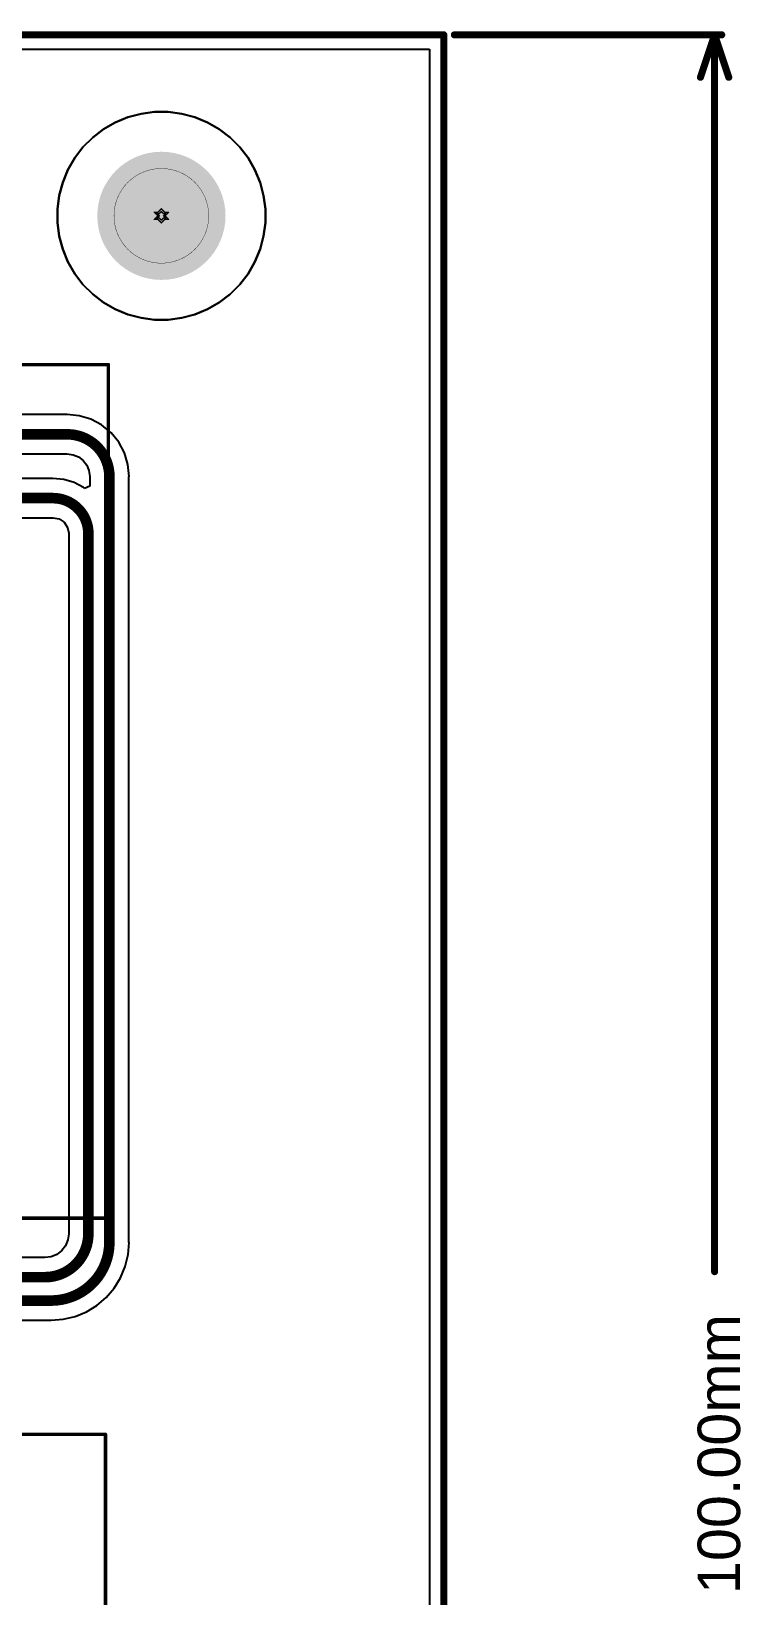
# Model space of a CAD drawing. Header units: inches. Extents: x 0 to 11.4, y 0 to 6.8.
# Drawn here: x 5.136 to 6.139, y 1.73 to 3.942 of the extents above; entities that cross this region are included whole.
import ezdxf

# ---------------------------------------------------------------- set-up
doc = ezdxf.new("R2010")
doc.units = ezdxf.units.IN
doc.header["$MEASUREMENT"] = 0
for name, color, linetype in [('Board Outline', 216, 'Continuous'), ('Bottom Layer', 5, 'Continuous'), ('Bottom Solder', 6, 'Continuous'), ('Dimension', 6, 'Continuous'), ('Drill Drawing', 1, 'Continuous'), ('Multi-Layer', 9, 'Continuous'), ('Pad Holes', 156, 'Continuous'), ('Top Layer', 1, 'Continuous'), ('Top Overlay', 2, 'Continuous'), ('Top Solder', 216, 'Continuous')]:
    doc.layers.add(name, color=color, linetype=linetype)
doc.styles.add('Arial', font='', dxfattribs={"height": 0.2})
doc.styles.get('Arial').set_extended_font_data('Arial')

# ---------------------------------------------------------------- blocks, each defined once
blk = doc.blocks.new('NE8FBV_C5_LED_56')
at = {"layer": 'Bottom Layer'}
h = blk.add_hatch(color=5, dxfattribs=at)
edge = h.paths.add_edge_path()
edge.add_arc((-0.1128, -0.0535), 0.0257, 0, 360)
h = blk.add_hatch(color=5, dxfattribs=at)
edge = h.paths.add_edge_path()
edge.add_arc((-0.0128, -0.0535), 0.0257, 0, 360)
h = blk.add_hatch(color=5, dxfattribs=at)
edge = h.paths.add_edge_path()
edge.add_arc((0.0872, -0.0535), 0.0257, 0, 360)
h = blk.add_hatch(color=5, dxfattribs=at)
edge = h.paths.add_edge_path()
edge.add_arc((0.1872, -0.0535), 0.0257, 0, 360)
h = blk.add_hatch(color=5, dxfattribs=at)
edge = h.paths.add_edge_path()
edge.add_arc((-0.2878, -0.1035), 0.0354, 0, 360)
blk.add_hatch(color=5, dxfattribs=at).paths.add_polyline_path([(-0.1885, -0.1278), (-0.137, -0.1278), (-0.137, -0.1793), (-0.1885, -0.1793)])
h = blk.add_hatch(color=5, dxfattribs=at)
edge = h.paths.add_edge_path()
edge.add_arc((-0.0628, -0.1535), 0.0257, 0, 360)
h = blk.add_hatch(color=5, dxfattribs=at)
edge = h.paths.add_edge_path()
edge.add_arc((0.0372, -0.1535), 0.0257, 0, 360)
h = blk.add_hatch(color=5, dxfattribs=at)
edge = h.paths.add_edge_path()
edge.add_arc((0.1372, -0.1535), 0.0257, 0, 360)
at = {"layer": 'Bottom Solder'}
h = blk.add_hatch(color=6, dxfattribs=at)
edge = h.paths.add_edge_path()
edge.add_arc((0.1622, 0.2965), 0.004, 0, 360)
h = blk.add_hatch(color=6, dxfattribs=at)
edge = h.paths.add_edge_path()
edge.add_arc((-0.1128, -0.0535), 0.0297, 0, 360)
h = blk.add_hatch(color=6, dxfattribs=at)
edge = h.paths.add_edge_path()
edge.add_arc((-0.0128, -0.0535), 0.0297, 0, 360)
h = blk.add_hatch(color=6, dxfattribs=at)
edge = h.paths.add_edge_path()
edge.add_arc((0.0872, -0.0535), 0.0297, 0, 360)
h = blk.add_hatch(color=6, dxfattribs=at)
edge = h.paths.add_edge_path()
edge.add_arc((0.1872, -0.0535), 0.0297, 0, 360)
h = blk.add_hatch(color=6, dxfattribs=at)
edge = h.paths.add_edge_path()
edge.add_arc((-0.2878, -0.1035), 0.0394, 0, 360)
blk.add_hatch(color=6, dxfattribs=at).paths.add_polyline_path([(-0.1925, -0.1238), (-0.133, -0.1238), (-0.133, -0.1833), (-0.1925, -0.1833)])
h = blk.add_hatch(color=6, dxfattribs=at)
edge = h.paths.add_edge_path()
edge.add_arc((-0.0628, -0.1535), 0.0297, 0, 360)
h = blk.add_hatch(color=6, dxfattribs=at)
edge = h.paths.add_edge_path()
edge.add_arc((0.0372, -0.1535), 0.0297, 0, 360)
h = blk.add_hatch(color=6, dxfattribs=at)
edge = h.paths.add_edge_path()
edge.add_arc((0.1372, -0.1535), 0.0297, 0, 360)
h = blk.add_hatch(color=6, dxfattribs=at)
edge = h.paths.add_edge_path()
edge.add_arc((-0.0878, -0.4535), 0.004, 0, 360)
at = {"layer": 'Multi-Layer'}
h = blk.add_hatch(color=9, dxfattribs=at)
edge = h.paths.add_edge_path()
edge.add_arc((-0.1128, -0.0535), 0.0257, 0, 360)
h = blk.add_hatch(color=9, dxfattribs=at)
edge = h.paths.add_edge_path()
edge.add_arc((-0.0128, -0.0535), 0.0257, 0, 360)
h = blk.add_hatch(color=9, dxfattribs=at)
edge = h.paths.add_edge_path()
edge.add_arc((0.0872, -0.0535), 0.0257, 0, 360)
h = blk.add_hatch(color=9, dxfattribs=at)
edge = h.paths.add_edge_path()
edge.add_arc((0.1872, -0.0535), 0.0257, 0, 360)
h = blk.add_hatch(color=9, dxfattribs=at)
edge = h.paths.add_edge_path()
edge.add_arc((-0.2878, -0.1035), 0.0354, 0, 360)
blk.add_hatch(color=9, dxfattribs=at).paths.add_polyline_path([(-0.1885, -0.1278), (-0.137, -0.1278), (-0.137, -0.1793), (-0.1885, -0.1793)])
h = blk.add_hatch(color=9, dxfattribs=at)
edge = h.paths.add_edge_path()
edge.add_arc((-0.0628, -0.1535), 0.0257, 0, 360)
h = blk.add_hatch(color=9, dxfattribs=at)
edge = h.paths.add_edge_path()
edge.add_arc((0.0372, -0.1535), 0.0257, 0, 360)
h = blk.add_hatch(color=9, dxfattribs=at)
edge = h.paths.add_edge_path()
edge.add_arc((0.1372, -0.1535), 0.0257, 0, 360)
at = {"layer": 'Pad Holes'}
h = blk.add_hatch(color=7, dxfattribs=at)
edge = h.paths.add_edge_path()
edge.add_arc((0.1622, 0.2965), 0.0315, 0, 360)
h = blk.add_hatch(color=7, dxfattribs=at)
edge = h.paths.add_edge_path()
edge.add_arc((-0.1128, -0.0535), 0.0157, 0, 360)
h = blk.add_hatch(color=7, dxfattribs=at)
edge = h.paths.add_edge_path()
edge.add_arc((-0.0128, -0.0535), 0.0157, 0, 360)
h = blk.add_hatch(color=7, dxfattribs=at)
edge = h.paths.add_edge_path()
edge.add_arc((0.0872, -0.0535), 0.0157, 0, 360)
h = blk.add_hatch(color=7, dxfattribs=at)
edge = h.paths.add_edge_path()
edge.add_arc((0.1872, -0.0535), 0.0157, 0, 360)
h = blk.add_hatch(color=7, dxfattribs=at)
edge = h.paths.add_edge_path()
edge.add_arc((-0.2878, -0.1035), 0.0236, 0, 360)
h = blk.add_hatch(color=7, dxfattribs=at)
edge = h.paths.add_edge_path()
edge.add_arc((-0.1628, -0.1535), 0.0157, 0, 360)
h = blk.add_hatch(color=7, dxfattribs=at)
edge = h.paths.add_edge_path()
edge.add_arc((-0.0628, -0.1535), 0.0157, 0, 360)
h = blk.add_hatch(color=7, dxfattribs=at)
edge = h.paths.add_edge_path()
edge.add_arc((0.0372, -0.1535), 0.0157, 0, 360)
h = blk.add_hatch(color=7, dxfattribs=at)
edge = h.paths.add_edge_path()
edge.add_arc((0.1372, -0.1535), 0.0157, 0, 360)
h = blk.add_hatch(color=7, dxfattribs=at)
edge = h.paths.add_edge_path()
edge.add_arc((-0.0878, -0.4535), 0.0315, 0, 360)
at = {"layer": 'Top Layer'}
h = blk.add_hatch(color=1, dxfattribs=at)
edge = h.paths.add_edge_path()
edge.add_arc((-0.1128, -0.0535), 0.0257, 0, 360)
h = blk.add_hatch(color=1, dxfattribs=at)
edge = h.paths.add_edge_path()
edge.add_arc((-0.0128, -0.0535), 0.0257, 0, 360)
h = blk.add_hatch(color=1, dxfattribs=at)
edge = h.paths.add_edge_path()
edge.add_arc((0.0872, -0.0535), 0.0257, 0, 360)
h = blk.add_hatch(color=1, dxfattribs=at)
edge = h.paths.add_edge_path()
edge.add_arc((0.1872, -0.0535), 0.0257, 0, 360)
h = blk.add_hatch(color=1, dxfattribs=at)
edge = h.paths.add_edge_path()
edge.add_arc((-0.2878, -0.1035), 0.0354, 0, 360)
blk.add_hatch(color=1, dxfattribs=at).paths.add_polyline_path([(-0.1885, -0.1278), (-0.137, -0.1278), (-0.137, -0.1793), (-0.1885, -0.1793)])
h = blk.add_hatch(color=1, dxfattribs=at)
edge = h.paths.add_edge_path()
edge.add_arc((-0.0628, -0.1535), 0.0257, 0, 360)
h = blk.add_hatch(color=1, dxfattribs=at)
edge = h.paths.add_edge_path()
edge.add_arc((0.0372, -0.1535), 0.0257, 0, 360)
h = blk.add_hatch(color=1, dxfattribs=at)
edge = h.paths.add_edge_path()
edge.add_arc((0.1372, -0.1535), 0.0257, 0, 360)
at = {"layer": 'Top Solder'}
h = blk.add_hatch(color=216, dxfattribs=at)
edge = h.paths.add_edge_path()
edge.add_arc((0.1622, 0.2965), 0.004, 0, 360)
h = blk.add_hatch(color=216, dxfattribs=at)
edge = h.paths.add_edge_path()
edge.add_arc((-0.1128, -0.0535), 0.0297, 0, 360)
h = blk.add_hatch(color=216, dxfattribs=at)
edge = h.paths.add_edge_path()
edge.add_arc((-0.0128, -0.0535), 0.0297, 0, 360)
h = blk.add_hatch(color=216, dxfattribs=at)
edge = h.paths.add_edge_path()
edge.add_arc((0.0872, -0.0535), 0.0297, 0, 360)
h = blk.add_hatch(color=216, dxfattribs=at)
edge = h.paths.add_edge_path()
edge.add_arc((0.1872, -0.0535), 0.0297, 0, 360)
h = blk.add_hatch(color=216, dxfattribs=at)
edge = h.paths.add_edge_path()
edge.add_arc((-0.2878, -0.1035), 0.0394, 0, 360)
blk.add_hatch(color=216, dxfattribs=at).paths.add_polyline_path([(-0.1925, -0.1238), (-0.133, -0.1238), (-0.133, -0.1833), (-0.1925, -0.1833)])
h = blk.add_hatch(color=216, dxfattribs=at)
edge = h.paths.add_edge_path()
edge.add_arc((-0.0628, -0.1535), 0.0297, 0, 360)
h = blk.add_hatch(color=216, dxfattribs=at)
edge = h.paths.add_edge_path()
edge.add_arc((0.0372, -0.1535), 0.0297, 0, 360)
h = blk.add_hatch(color=216, dxfattribs=at)
edge = h.paths.add_edge_path()
edge.add_arc((0.1372, -0.1535), 0.0297, 0, 360)
h = blk.add_hatch(color=216, dxfattribs=at)
edge = h.paths.add_edge_path()
edge.add_arc((-0.0878, -0.4535), 0.004, 0, 360)
at = {"layer": 'Top Overlay', "const_width": 0.005}
for points in [[(-0.4799, 0.552), (0.5083, 0.552)], [(-0.4799, -0.6547), (-0.4799, 0.552)], [(0.5083, -0.6547), (0.5083, 0.552)], [(-0.4799, -0.6547), (0.5083, -0.6547)]]:
    blk.add_lwpolyline(points, dxfattribs=at)
at = {"layer": 'Top Overlay', "const_width": 0.0025}
for points in [[(-0.4812, 0.552, 1), (-0.4787, 0.552, 1)], [(-0.4812, 0.552, 1), (-0.4787, 0.552, 1)], [(0.507, 0.552, 1), (0.5095, 0.552, 1)], [(0.507, 0.552, 1), (0.5095, 0.552, 1)], [(-0.4812, -0.6547, 1), (-0.4787, -0.6547, 1)], [(-0.4812, -0.6547, 1), (-0.4787, -0.6547, 1)], [(0.507, -0.6547, 1), (0.5095, -0.6547, 1)], [(0.507, -0.6547, 1), (0.5095, -0.6547, 1)]]:
    blk.add_lwpolyline(points, format="xyb", close=True, dxfattribs=at)
at = {"layer": 'Top Overlay', "style": 'Arial'}
blk.add_text('1', height=0.06, dxfattribs=at).set_placement((-0.1768, -0.2338))
blk = doc.blocks.new('NC5FBV_B_59')
at = {"layer": 'Bottom Layer'}
h = blk.add_hatch(color=5, dxfattribs=at)
edge = h.paths.add_edge_path()
edge.add_arc((-0.15, 0.05), 0.0394, 0, 360)
h = blk.add_hatch(color=5, dxfattribs=at)
edge = h.paths.add_edge_path()
edge.add_arc((0.15, 0.025), 0.0394, 0, 360)
h = blk.add_hatch(color=5, dxfattribs=at)
edge = h.paths.add_edge_path()
edge.add_arc((-0.125, -0.1), 0.0394, 0, 360)
h = blk.add_hatch(color=5, dxfattribs=at)
edge = h.paths.add_edge_path()
edge.add_arc((0.125, -0.1), 0.0394, 0, 360)
h = blk.add_hatch(color=5, dxfattribs=at)
edge = h.paths.add_edge_path()
edge.add_arc((0, -0.175), 0.0394, 0, 360)
h = blk.add_hatch(color=5, dxfattribs=at)
edge = h.paths.add_edge_path()
edge.add_arc((0.325, -0.4), 0.0394, 0, 360)
at = {"layer": 'Bottom Solder'}
h = blk.add_hatch(color=6, dxfattribs=at)
edge = h.paths.add_edge_path()
edge.add_arc((-0.15, 0.05), 0.0434, 0, 360)
h = blk.add_hatch(color=6, dxfattribs=at)
edge = h.paths.add_edge_path()
edge.add_arc((0.15, 0.025), 0.0434, 0, 360)
h = blk.add_hatch(color=6, dxfattribs=at)
edge = h.paths.add_edge_path()
edge.add_arc((-0.125, -0.1), 0.0434, 0, 360)
h = blk.add_hatch(color=6, dxfattribs=at)
edge = h.paths.add_edge_path()
edge.add_arc((0.125, -0.1), 0.0434, 0, 360)
h = blk.add_hatch(color=6, dxfattribs=at)
edge = h.paths.add_edge_path()
edge.add_arc((0, -0.175), 0.0434, 0, 360)
h = blk.add_hatch(color=6, dxfattribs=at)
edge = h.paths.add_edge_path()
edge.add_arc((0.325, -0.4), 0.0434, 0, 360)
at = {"layer": 'Multi-Layer'}
h = blk.add_hatch(color=9, dxfattribs=at)
edge = h.paths.add_edge_path()
edge.add_arc((-0.15, 0.05), 0.0394, 0, 360)
h = blk.add_hatch(color=9, dxfattribs=at)
edge = h.paths.add_edge_path()
edge.add_arc((0.15, 0.025), 0.0394, 0, 360)
h = blk.add_hatch(color=9, dxfattribs=at)
edge = h.paths.add_edge_path()
edge.add_arc((-0.125, -0.1), 0.0394, 0, 360)
h = blk.add_hatch(color=9, dxfattribs=at)
edge = h.paths.add_edge_path()
edge.add_arc((0.125, -0.1), 0.0394, 0, 360)
h = blk.add_hatch(color=9, dxfattribs=at)
edge = h.paths.add_edge_path()
edge.add_arc((0, -0.175), 0.0394, 0, 360)
h = blk.add_hatch(color=9, dxfattribs=at)
edge = h.paths.add_edge_path()
edge.add_arc((0.325, -0.4), 0.0394, 0, 360)
at = {"layer": 'Pad Holes'}
h = blk.add_hatch(color=7, dxfattribs=at)
edge = h.paths.add_edge_path()
edge.add_arc((-0.15, 0.05), 0.0236, 0, 360)
h = blk.add_hatch(color=7, dxfattribs=at)
edge = h.paths.add_edge_path()
edge.add_arc((0.15, 0.025), 0.0236, 0, 360)
h = blk.add_hatch(color=7, dxfattribs=at)
edge = h.paths.add_edge_path()
edge.add_arc((-0.125, -0.1), 0.0236, 0, 360)
h = blk.add_hatch(color=7, dxfattribs=at)
edge = h.paths.add_edge_path()
edge.add_arc((0.125, -0.1), 0.0236, 0, 360)
h = blk.add_hatch(color=7, dxfattribs=at)
edge = h.paths.add_edge_path()
edge.add_arc((0, -0.175), 0.0236, 0, 360)
h = blk.add_hatch(color=7, dxfattribs=at)
edge = h.paths.add_edge_path()
edge.add_arc((0.325, -0.4), 0.0236, 0, 360)
at = {"layer": 'Top Layer'}
h = blk.add_hatch(color=1, dxfattribs=at)
edge = h.paths.add_edge_path()
edge.add_arc((-0.15, 0.05), 0.0394, 0, 360)
h = blk.add_hatch(color=1, dxfattribs=at)
edge = h.paths.add_edge_path()
edge.add_arc((0.15, 0.025), 0.0394, 0, 360)
h = blk.add_hatch(color=1, dxfattribs=at)
edge = h.paths.add_edge_path()
edge.add_arc((-0.125, -0.1), 0.0394, 0, 360)
h = blk.add_hatch(color=1, dxfattribs=at)
edge = h.paths.add_edge_path()
edge.add_arc((0.125, -0.1), 0.0394, 0, 360)
h = blk.add_hatch(color=1, dxfattribs=at)
edge = h.paths.add_edge_path()
edge.add_arc((0, -0.175), 0.0394, 0, 360)
h = blk.add_hatch(color=1, dxfattribs=at)
edge = h.paths.add_edge_path()
edge.add_arc((0.325, -0.4), 0.0394, 0, 360)
at = {"layer": 'Top Solder'}
h = blk.add_hatch(color=216, dxfattribs=at)
edge = h.paths.add_edge_path()
edge.add_arc((-0.15, 0.05), 0.0434, 0, 360)
h = blk.add_hatch(color=216, dxfattribs=at)
edge = h.paths.add_edge_path()
edge.add_arc((0.15, 0.025), 0.0434, 0, 360)
h = blk.add_hatch(color=216, dxfattribs=at)
edge = h.paths.add_edge_path()
edge.add_arc((-0.125, -0.1), 0.0434, 0, 360)
h = blk.add_hatch(color=216, dxfattribs=at)
edge = h.paths.add_edge_path()
edge.add_arc((0.125, -0.1), 0.0434, 0, 360)
h = blk.add_hatch(color=216, dxfattribs=at)
edge = h.paths.add_edge_path()
edge.add_arc((0, -0.175), 0.0434, 0, 360)
h = blk.add_hatch(color=216, dxfattribs=at)
edge = h.paths.add_edge_path()
edge.add_arc((0.325, -0.4), 0.0434, 0, 360)
at = {"layer": 'Top Overlay', "const_width": 0.005}
for points in [[(-0.4921, -0.5512), (-0.4921, 0.6549)], [(-0.4921, 0.6549), (0.4921, 0.6549)], [(0.4921, -0.5512), (0.4921, 0.6549)], [(-0.4921, -0.5512), (0.4921, -0.5512)]]:
    blk.add_lwpolyline(points, dxfattribs=at)
at = {"layer": 'Top Overlay', "const_width": 0.0025}
for points in [[(-0.4934, 0.6549, 1), (-0.4909, 0.6549, 1)], [(-0.4934, 0.6549, 1), (-0.4909, 0.6549, 1)], [(0.4908, 0.6549, 1), (0.4933, 0.6549, 1)], [(0.4908, 0.6549, 1), (0.4933, 0.6549, 1)], [(-0.4934, -0.5512, 1), (-0.4909, -0.5512, 1)], [(-0.4934, -0.5512, 1), (-0.4909, -0.5512, 1)], [(0.4908, -0.5512, 1), (0.4933, -0.5512, 1)], [(0.4908, -0.5512, 1), (0.4933, -0.5512, 1)]]:
    blk.add_lwpolyline(points, format="xyb", close=True, dxfattribs=at)
at = {"layer": 'Top Overlay', "style": 'Arial'}
for s, p in [('5', (-0.229, 0.0277)), ('1', (0.209, 0.008)), ('G', (0.311, -0.4963))]:
    blk.add_text(s, height=0.06, rotation=360, dxfattribs=at).set_placement(p)

msp = doc.modelspace()

# ---------------------------------------------------------------- hatches: boundary and pattern name
at = {"layer": 'Bottom Layer'}
h = msp.add_hatch(color=5, dxfattribs=at)
edge = h.paths.add_edge_path()
edge.add_arc((5.3203, 3.6811), 0.0866, 0, 360)
at = {"layer": 'Bottom Solder'}
h = msp.add_hatch(color=6, dxfattribs=at)
edge = h.paths.add_edge_path()
edge.add_arc((5.3203, 3.6811), 0.0906, 0, 360)
at = {"layer": 'Multi-Layer'}
h = msp.add_hatch(color=9, dxfattribs=at)
edge = h.paths.add_edge_path()
edge.add_arc((5.3203, 3.6811), 0.0866, 0, 360)
at = {"layer": 'Pad Holes'}
h = msp.add_hatch(color=7, dxfattribs=at)
edge = h.paths.add_edge_path()
edge.add_arc((5.3203, 3.6811), 0.0669, 0, 360)
at = {"layer": 'Top Layer'}
h = msp.add_hatch(color=1, dxfattribs=at)
edge = h.paths.add_edge_path()
edge.add_arc((5.3203, 3.6811), 0.0866, 0, 360)
at = {"layer": 'Top Solder'}
h = msp.add_hatch(color=216, dxfattribs=at)
edge = h.paths.add_edge_path()
edge.add_arc((5.3203, 3.6811), 0.0906, 0, 360)

# ---------------------------------------------------------------- linework, layer by layer
at = {"layer": 'Board Outline', "const_width": 0.01}
for points in [[(0, 3.937), (5.7193, 3.937)], [(5.7193, 0), (5.7193, 3.937)]]:
    msp.add_lwpolyline(points, dxfattribs=at)
at = {"layer": 'Board Outline', "const_width": 0.005}
msp.add_lwpolyline([(5.7168, 3.937, 1), (5.7218, 3.937, 1)], format="xyb", close=True, dxfattribs=at)
msp.add_lwpolyline([(5.7168, 3.937, 1), (5.7218, 3.937, 1)], format="xyb", close=True, dxfattribs=at)
at = {"layer": 'Bottom Layer'}
for p, q in [((0.0204, 3.9166), (5.6989, 3.9166)), ((5.6989, 3.9166), (5.6989, 0.0204)), ((5.3106, 3.8281), (5.2915, 3.8255)), ((5.3299, 3.8281), (5.3106, 3.8281)), ((5.349, 3.8255), (5.3299, 3.8281)), ((5.2551, 3.8132), (5.2385, 3.8036)), ((5.2729, 3.8206), (5.2551, 3.8132)), ((5.2915, 3.8255), (5.2729, 3.8206)), ((5.3676, 3.8206), (5.349, 3.8255)), ((5.3854, 3.8132), (5.3676, 3.8206)), ((5.4021, 3.8036), (5.3854, 3.8132)), ((5.2232, 3.7918), (5.2095, 3.7782)), ((5.2385, 3.8036), (5.2232, 3.7918)), ((5.4174, 3.7918), (5.4021, 3.8036)), ((5.431, 3.7782), (5.4174, 3.7918)), ((5.1978, 3.7629), (5.1882, 3.7462)), ((5.2095, 3.7782), (5.1978, 3.7629)), ((5.4427, 3.7629), (5.431, 3.7782)), ((5.4524, 3.7462), (5.4427, 3.7629)), ((5.1882, 3.7462), (5.1808, 3.7284)), ((5.4597, 3.7284), (5.4524, 3.7462)), ((5.1808, 3.7284), (5.1758, 3.7098)), ((5.4647, 3.7098), (5.4597, 3.7284)), ((5.1758, 3.7098), (5.1733, 3.6907)), ((5.4672, 3.6907), (5.4647, 3.7098)), ((5.1733, 3.6907), (5.1733, 3.6715)), ((5.4672, 3.6715), (5.4672, 3.6907)), ((5.1733, 3.6715), (5.1758, 3.6524)), ((5.1758, 3.6524), (5.1808, 3.6338)), ((5.4597, 3.6338), (5.4647, 3.6524)), ((5.4647, 3.6524), (5.4672, 3.6715)), ((5.1808, 3.6338), (5.1882, 3.616)), ((5.4524, 3.616), (5.4597, 3.6338)), ((5.1882, 3.616), (5.1978, 3.5993)), ((5.4427, 3.5993), (5.4524, 3.616)), ((5.1978, 3.5993), (5.2095, 3.584)), ((5.2095, 3.584), (5.2232, 3.5704)), ((5.4174, 3.5704), (5.431, 3.584)), ((5.431, 3.584), (5.4427, 3.5993)), ((5.2232, 3.5704), (5.2385, 3.5586)), ((5.4021, 3.5586), (5.4174, 3.5704)), ((5.2385, 3.5586), (5.2551, 3.549)), ((5.2551, 3.549), (5.2729, 3.5416)), ((5.2729, 3.5416), (5.2915, 3.5367)), ((5.349, 3.5367), (5.3676, 3.5416)), ((5.3676, 3.5416), (5.3854, 3.549)), ((5.3854, 3.549), (5.4021, 3.5586)), ((5.2915, 3.5367), (5.3106, 3.5341)), ((5.3106, 3.5341), (5.3299, 3.5341)), ((5.3299, 3.5341), (5.349, 3.5367))]:
    msp.add_line(p, q, dxfattribs=at)
at = {"layer": 'Dimension'}
for points, const_width in [([(0, 3.937), (5.7193, 3.937)], 0.0005), ([(5.7193, 0), (5.7193, 3.937)], 0.0005), ([(5.7343, 3.937), (6.112, 3.937)], 0.01), ([(6.082, 3.877), (6.102, 3.937)], 0.01), ([(6.102, 3.937), (6.122, 3.877)], 0.01), ([(6.102, 2.1884), (6.102, 3.937)], 0.01)]:
    msp.add_lwpolyline(points, dxfattribs=dict(at, const_width=const_width))
for points, const_width in [([(5.7192, 3.937, 1), (5.7194, 3.937, 1)], 0.00025), ([(5.7192, 3.937, 1), (5.7194, 3.937, 1)], 0.00025), ([(5.7318, 3.937, 1), (5.7368, 3.937, 1)], 0.005), ([(6.0995, 3.937, 1), (6.1045, 3.937, 1)], 0.005), ([(6.0995, 3.937, 1), (6.1045, 3.937, 1)], 0.005), ([(6.0995, 3.937, 1), (6.1045, 3.937, 1)], 0.005), ([(6.1095, 3.937, 1), (6.1145, 3.937, 1)], 0.005), ([(6.0795, 3.877, 1), (6.0845, 3.877, 1)], 0.005), ([(6.1195, 3.877, 1), (6.1245, 3.877, 1)], 0.005), ([(5.3872, 3.6811, 1), (5.2533, 3.6811, 1)], 0.0005), ([(5.2532, 3.6811, 1), (5.2535, 3.6811, 1)], 0.00025), ([(5.3871, 3.6811, 1), (5.3873, 3.6811, 1)], 0.00025), ([(6.0995, 2.1884, 1), (6.1045, 2.1884, 1)], 0.005)]:
    msp.add_lwpolyline(points, format="xyb", close=True, dxfattribs=dict(at, const_width=const_width))
at = {"layer": 'Drill Drawing', "const_width": 0.002}
for points in [[(5.3103, 3.6861), (5.3153, 3.6811)], [(5.3103, 3.6861), (5.3153, 3.6861)], [(5.3103, 3.6761), (5.3153, 3.6811)], [(5.3103, 3.6761), (5.3153, 3.6761)], [(5.3143, 3.6841), (5.3173, 3.6811)], [(5.3143, 3.6841), (5.3173, 3.6841)], [(5.3143, 3.6781), (5.3173, 3.6811)], [(5.3143, 3.6781), (5.3173, 3.6781)], [(5.3153, 3.6861), (5.3203, 3.6911)], [(5.3153, 3.6761), (5.3203, 3.6711)], [(5.3173, 3.6841), (5.3203, 3.6871)], [(5.3173, 3.6781), (5.3203, 3.6751)], [(5.3203, 3.6911), (5.3253, 3.6861)], [(5.3203, 3.6871), (5.3233, 3.6841)], [(5.3203, 3.6751), (5.3233, 3.6781)], [(5.3203, 3.6711), (5.3253, 3.6761)], [(5.3233, 3.6841), (5.3263, 3.6841)], [(5.3233, 3.6811), (5.3263, 3.6841)], [(5.3233, 3.6811), (5.3263, 3.6781)], [(5.3233, 3.6781), (5.3263, 3.6781)], [(5.3253, 3.6861), (5.3303, 3.6861)], [(5.3253, 3.6811), (5.3303, 3.6861)], [(5.3253, 3.6811), (5.3303, 3.6761)], [(5.3253, 3.6761), (5.3303, 3.6761)]]:
    msp.add_lwpolyline(points, dxfattribs=at)
at = {"layer": 'Drill Drawing', "const_width": 0.001}
for points in [[(5.3098, 3.6861, 1), (5.3108, 3.6861, 1)], [(5.3098, 3.6861, 1), (5.3108, 3.6861, 1)], [(5.3098, 3.6761, 1), (5.3108, 3.6761, 1)], [(5.3098, 3.6761, 1), (5.3108, 3.6761, 1)], [(5.3138, 3.6841, 1), (5.3148, 3.6841, 1)], [(5.3138, 3.6841, 1), (5.3148, 3.6841, 1)], [(5.3138, 3.6781, 1), (5.3148, 3.6781, 1)], [(5.3138, 3.6781, 1), (5.3148, 3.6781, 1)], [(5.3148, 3.6861, 1), (5.3158, 3.6861, 1)], [(5.3148, 3.6861, 1), (5.3158, 3.6861, 1)], [(5.3148, 3.6811, 1), (5.3158, 3.6811, 1)], [(5.3148, 3.6811, 1), (5.3158, 3.6811, 1)], [(5.3148, 3.6761, 1), (5.3158, 3.6761, 1)], [(5.3148, 3.6761, 1), (5.3158, 3.6761, 1)], [(5.3168, 3.6841, 1), (5.3178, 3.6841, 1)], [(5.3168, 3.6841, 1), (5.3178, 3.6841, 1)], [(5.3168, 3.6811, 1), (5.3178, 3.6811, 1)], [(5.3168, 3.6811, 1), (5.3178, 3.6811, 1)], [(5.3168, 3.6781, 1), (5.3178, 3.6781, 1)], [(5.3168, 3.6781, 1), (5.3178, 3.6781, 1)], [(5.3198, 3.6911, 1), (5.3208, 3.6911, 1)], [(5.3198, 3.6911, 1), (5.3208, 3.6911, 1)], [(5.3198, 3.6871, 1), (5.3208, 3.6871, 1)], [(5.3198, 3.6871, 1), (5.3208, 3.6871, 1)], [(5.3198, 3.6751, 1), (5.3208, 3.6751, 1)], [(5.3198, 3.6751, 1), (5.3208, 3.6751, 1)], [(5.3198, 3.6711, 1), (5.3208, 3.6711, 1)], [(5.3198, 3.6711, 1), (5.3208, 3.6711, 1)], [(5.3228, 3.6841, 1), (5.3238, 3.6841, 1)], [(5.3228, 3.6841, 1), (5.3238, 3.6841, 1)], [(5.3228, 3.6811, 1), (5.3238, 3.6811, 1)], [(5.3228, 3.6811, 1), (5.3238, 3.6811, 1)], [(5.3228, 3.6781, 1), (5.3238, 3.6781, 1)], [(5.3228, 3.6781, 1), (5.3238, 3.6781, 1)], [(5.3248, 3.6861, 1), (5.3258, 3.6861, 1)], [(5.3248, 3.6861, 1), (5.3258, 3.6861, 1)], [(5.3248, 3.6811, 1), (5.3258, 3.6811, 1)], [(5.3248, 3.6811, 1), (5.3258, 3.6811, 1)], [(5.3248, 3.6761, 1), (5.3258, 3.6761, 1)], [(5.3248, 3.6761, 1), (5.3258, 3.6761, 1)], [(5.3258, 3.6841, 1), (5.3268, 3.6841, 1)], [(5.3258, 3.6841, 1), (5.3268, 3.6841, 1)], [(5.3258, 3.6781, 1), (5.3268, 3.6781, 1)], [(5.3258, 3.6781, 1), (5.3268, 3.6781, 1)], [(5.3298, 3.6861, 1), (5.3308, 3.6861, 1)], [(5.3298, 3.6861, 1), (5.3308, 3.6861, 1)], [(5.3298, 3.6761, 1), (5.3308, 3.6761, 1)], [(5.3298, 3.6761, 1), (5.3308, 3.6761, 1)]]:
    msp.add_lwpolyline(points, format="xyb", close=True, dxfattribs=at)
at = {"layer": 'Multi-Layer'}
for p, q in [((5.2915, 3.8255), (5.3106, 3.8281)), ((5.3106, 3.8281), (5.3203, 3.8281)), ((5.3203, 3.8281), (5.3299, 3.8281)), ((5.3299, 3.8281), (5.349, 3.8255)), ((5.2385, 3.8036), (5.2551, 3.8132)), ((5.2551, 3.8132), (5.2729, 3.8206)), ((5.2729, 3.8206), (5.2915, 3.8255)), ((5.349, 3.8255), (5.3676, 3.8206)), ((5.3676, 3.8206), (5.3854, 3.8132)), ((5.3854, 3.8132), (5.4021, 3.8036)), ((5.2095, 3.7782), (5.2232, 3.7918)), ((5.2232, 3.7918), (5.2385, 3.8036)), ((5.4021, 3.8036), (5.4174, 3.7918)), ((5.4174, 3.7918), (5.431, 3.7782)), ((5.1882, 3.7462), (5.1978, 3.7629)), ((5.1978, 3.7629), (5.2095, 3.7782)), ((5.431, 3.7782), (5.4427, 3.7629)), ((5.4427, 3.7629), (5.4524, 3.7462)), ((5.1808, 3.7284), (5.1882, 3.7462)), ((5.4524, 3.7462), (5.4597, 3.7284)), ((5.1758, 3.7098), (5.1808, 3.7284)), ((5.4597, 3.7284), (5.4647, 3.7098)), ((5.1733, 3.6907), (5.1758, 3.7098)), ((5.4647, 3.7098), (5.4672, 3.6907)), ((5.1733, 3.6811), (5.1733, 3.6907)), ((5.1733, 3.6715), (5.1733, 3.6811)), ((5.4672, 3.6907), (5.4672, 3.6811)), ((5.4672, 3.6811), (5.4672, 3.6715)), ((5.1758, 3.6524), (5.1733, 3.6715)), ((5.1808, 3.6338), (5.1758, 3.6524)), ((5.4647, 3.6524), (5.4597, 3.6338)), ((5.4672, 3.6715), (5.4647, 3.6524)), ((5.1882, 3.616), (5.1808, 3.6338)), ((5.4597, 3.6338), (5.4524, 3.616)), ((5.1978, 3.5993), (5.1882, 3.616)), ((5.4524, 3.616), (5.4427, 3.5993)), ((5.2095, 3.584), (5.1978, 3.5993)), ((5.2232, 3.5704), (5.2095, 3.584)), ((5.431, 3.584), (5.4174, 3.5704)), ((5.4427, 3.5993), (5.431, 3.584)), ((5.2385, 3.5586), (5.2232, 3.5704)), ((5.4174, 3.5704), (5.4021, 3.5586)), ((5.2551, 3.549), (5.2385, 3.5586)), ((5.2729, 3.5416), (5.2551, 3.549)), ((5.2915, 3.5367), (5.2729, 3.5416)), ((5.3676, 3.5416), (5.349, 3.5367)), ((5.3854, 3.549), (5.3676, 3.5416)), ((5.4021, 3.5586), (5.3854, 3.549)), ((5.3106, 3.5341), (5.2915, 3.5367)), ((5.3203, 3.5341), (5.3106, 3.5341)), ((5.3203, 3.5341), (5.3203, 3.5341)), ((5.3299, 3.5341), (5.3203, 3.5341)), ((5.349, 3.5367), (5.3299, 3.5341))]:
    msp.add_line(p, q, dxfattribs=at)
at = {"layer": 'Top Layer'}
for p, q in [((0.0204, 3.9166), (5.6989, 3.9166)), ((5.6989, 3.9166), (5.6989, 0.0204)), ((5.3106, 3.8281), (5.2915, 3.8255)), ((5.3299, 3.8281), (5.3106, 3.8281)), ((5.349, 3.8255), (5.3299, 3.8281)), ((5.2551, 3.8132), (5.2385, 3.8036)), ((5.2729, 3.8206), (5.2551, 3.8132)), ((5.2915, 3.8255), (5.2729, 3.8206)), ((5.3676, 3.8206), (5.349, 3.8255)), ((5.3854, 3.8132), (5.3676, 3.8206)), ((5.4021, 3.8036), (5.3854, 3.8132)), ((5.2232, 3.7918), (5.2095, 3.7782)), ((5.2385, 3.8036), (5.2232, 3.7918)), ((5.4174, 3.7918), (5.4021, 3.8036)), ((5.431, 3.7782), (5.4174, 3.7918)), ((5.1978, 3.7629), (5.1882, 3.7462)), ((5.2095, 3.7782), (5.1978, 3.7629)), ((5.4427, 3.7629), (5.431, 3.7782)), ((5.4524, 3.7462), (5.4427, 3.7629)), ((5.1882, 3.7462), (5.1808, 3.7284)), ((5.4597, 3.7284), (5.4524, 3.7462)), ((5.1808, 3.7284), (5.1758, 3.7098)), ((5.4647, 3.7098), (5.4597, 3.7284)), ((5.1758, 3.7098), (5.1733, 3.6907)), ((5.4672, 3.6907), (5.4647, 3.7098)), ((5.1733, 3.6907), (5.1733, 3.6715)), ((5.4672, 3.6715), (5.4672, 3.6907)), ((5.1733, 3.6715), (5.1758, 3.6524)), ((5.1758, 3.6524), (5.1808, 3.6338)), ((5.4597, 3.6338), (5.4647, 3.6524)), ((5.4647, 3.6524), (5.4672, 3.6715)), ((5.1808, 3.6338), (5.1882, 3.616)), ((5.4524, 3.616), (5.4597, 3.6338)), ((5.1882, 3.616), (5.1978, 3.5993)), ((5.4427, 3.5993), (5.4524, 3.616)), ((5.1978, 3.5993), (5.2095, 3.584)), ((5.2095, 3.584), (5.2232, 3.5704)), ((5.4174, 3.5704), (5.431, 3.584)), ((5.431, 3.584), (5.4427, 3.5993)), ((5.2232, 3.5704), (5.2385, 3.5586)), ((5.4021, 3.5586), (5.4174, 3.5704)), ((5.2385, 3.5586), (5.2551, 3.549)), ((5.2551, 3.549), (5.2729, 3.5416)), ((5.2729, 3.5416), (5.2915, 3.5367)), ((5.349, 3.5367), (5.3676, 3.5416)), ((5.3676, 3.5416), (5.3854, 3.549)), ((5.3854, 3.549), (5.4021, 3.5586)), ((5.2915, 3.5367), (5.3106, 3.5341)), ((5.3106, 3.5341), (5.3299, 3.5341)), ((5.3299, 3.5341), (5.349, 3.5367)), ((5.1872, 3.4), (5.1165, 3.4)), ((5.2043, 3.3985), (5.1872, 3.4002)), ((5.1872, 3.4002), (5.1872, 3.4)), ((5.2207, 3.3935), (5.2043, 3.3985)), ((5.2358, 3.3854), (5.2207, 3.3935)), ((5.2491, 3.3745), (5.2358, 3.3854)), ((5.26, 3.3613), (5.2491, 3.3745)), ((5.1165, 3.3445), (5.1872, 3.3445)), ((5.1872, 3.3445), (5.1873, 3.3445)), ((5.1873, 3.3445), (5.1955, 3.3434)), ((5.1955, 3.3434), (5.2032, 3.3403)), ((5.2032, 3.3403), (5.2098, 3.3352)), ((5.2681, 3.3462), (5.26, 3.3613)), ((5.273, 3.3297), (5.2681, 3.3462)), ((5.2098, 3.3352), (5.2148, 3.3286)), ((5.2148, 3.3286), (5.218, 3.3209)), ((5.218, 3.3209), (5.2191, 3.3127)), ((5.2747, 3.3127), (5.273, 3.3297)), ((5.1671, 3.3097), (4.4536, 3.3097)), ((5.1823, 3.3084), (5.1671, 3.3099)), ((5.1671, 3.3099), (5.1671, 3.3097)), ((5.1969, 3.3039), (5.1823, 3.3084)), ((5.2104, 3.2968), (5.1969, 3.3039)), ((5.2118, 3.2955), (5.2104, 3.2968)), ((5.2191, 3.299), (5.2118, 3.2955)), ((5.2191, 3.3127), (5.2191, 3.3127)), ((5.2191, 3.3127), (5.2191, 3.299)), ((5.2745, 2.2298), (5.2745, 3.3127)), ((5.2745, 3.3127), (5.2747, 3.3127)), ((4.9298, 3.2543), (5.1671, 3.2543)), ((5.1671, 3.2543), (5.1676, 3.2543)), ((5.1676, 3.2543), (5.1757, 3.2527)), ((5.1757, 3.2527), (5.183, 3.2479)), ((5.183, 3.2479), (5.1878, 3.2406)), ((5.1878, 3.2406), (5.1894, 3.2325)), ((5.1894, 3.2325), (5.1894, 3.232)), ((5.1894, 3.232), (5.1894, 2.242)), ((5.1894, 2.2419), (5.1882, 2.2333)), ((5.1894, 2.242), (5.1894, 2.2419)), ((5.1725, 2.2128), (5.1644, 2.2094)), ((5.1795, 2.2182), (5.1725, 2.2128)), ((5.1849, 2.2251), (5.1795, 2.2182)), ((5.1882, 2.2333), (5.1849, 2.2251)), ((5.2693, 2.1958), (5.2733, 2.2126)), ((5.2733, 2.2126), (5.2746, 2.2298)), ((5.2746, 2.2298), (5.2745, 2.2298)), ((5.1557, 2.2083), (3.9161, 2.2083)), ((5.1558, 2.2083), (5.1557, 2.2083)), ((5.1644, 2.2094), (5.1558, 2.2083)), ((5.2626, 2.1798), (5.2693, 2.1958)), ((5.2536, 2.1651), (5.2626, 2.1798)), ((5.2292, 2.1407), (5.2424, 2.152)), ((5.2424, 2.152), (5.2536, 2.1651)), ((5.1817, 2.1211), (5.1985, 2.1251)), ((5.1985, 2.1251), (5.2145, 2.1317)), ((5.2145, 2.1317), (5.2292, 2.1407)), ((2.6565, 2.1198), (5.1645, 2.1198)), ((5.1645, 2.1197), (5.1817, 2.1211)), ((5.1645, 2.1198), (5.1645, 2.1197))]:
    msp.add_line(p, q, dxfattribs=at)
at = {"layer": 'Top Layer', "const_width": 0.015}
for points in [[(5.0748, 3.3722), (5.1872, 3.3722)], [(5.2468, 2.2298), (5.2468, 3.3127)], [(4.4536, 3.282), (5.1671, 3.282)], [(5.2171, 2.242), (5.2171, 3.232)], [(2.6664, 2.1806), (5.1557, 2.1806)], [(2.6565, 2.1475), (5.1645, 2.1475)]]:
    msp.add_lwpolyline(points, dxfattribs=at)
at = {"layer": 'Top Layer', "const_width": 0.0075}
for points in [[(5.1835, 3.3722, 1), (5.191, 3.3722, 1)], [(5.1835, 3.3722, 1), (5.191, 3.3722, 1)], [(5.2431, 3.3127, 1), (5.2506, 3.3127, 1)], [(5.2431, 3.3127, 1), (5.2506, 3.3127, 1)], [(5.1634, 3.282, 1), (5.1709, 3.282, 1)], [(5.1634, 3.282, 1), (5.1709, 3.282, 1)], [(5.2134, 3.232, 1), (5.2209, 3.232, 1)], [(5.2134, 3.232, 1), (5.2209, 3.232, 1)], [(5.2134, 2.242, 1), (5.2209, 2.242, 1)], [(5.2134, 2.242, 1), (5.2209, 2.242, 1)], [(5.2431, 2.2298, 1), (5.2506, 2.2298, 1)], [(5.2431, 2.2298, 1), (5.2506, 2.2298, 1)], [(5.1519, 2.1806, 1), (5.1594, 2.1806, 1)], [(5.1519, 2.1806, 1), (5.1594, 2.1806, 1)], [(5.1608, 2.1475, 1), (5.1683, 2.1475, 1)], [(5.1608, 2.1475, 1), (5.1683, 2.1475, 1)]]:
    msp.add_lwpolyline(points, format="xyb", close=True, dxfattribs=at)
at = {"layer": 'Top Layer', "const_width": 0.015}
for points in [[(5.1872, 3.3722, -0.414214), (5.2468, 3.3127)], [(5.1671, 3.282, -0.414214), (5.2171, 3.232)], [(5.2171, 2.242, -0.414214), (5.1557, 2.1806)], [(5.2468, 2.2298, -0.414214), (5.1645, 2.1475)]]:
    msp.add_lwpolyline(points, format="xyb", dxfattribs=at)

# ---------------------------------------------------------------- block references
for name, p in [('NE8FBV_C5_LED_56', (4.737, 2.9187)), ('NC5FBV_B_59', (4.7492, 1.3035))]:
    msp.add_blockref(name, p)

# ---------------------------------------------------------------- texts
at = {"layer": 'Dimension', "style": 'Arial'}
msp.add_text('100.00mm', height=0.06, rotation=90, dxfattribs=at).set_placement((6.138, 1.7326))

doc.saveas('drawing.dxf')
